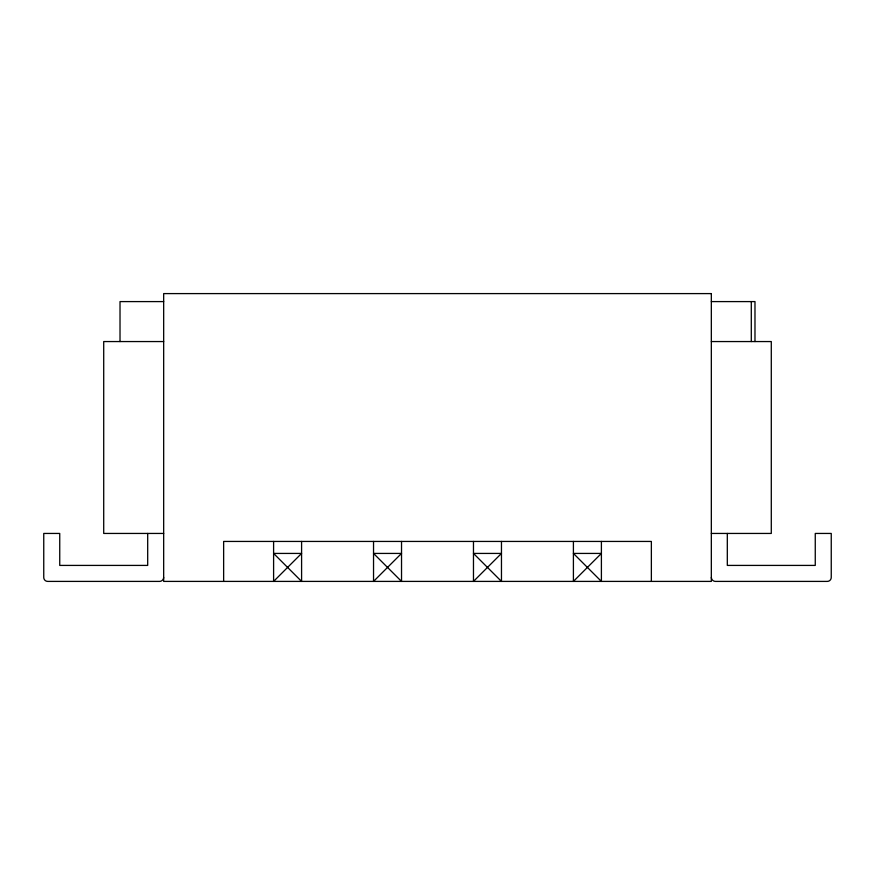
<?xml version="1.0" encoding="UTF-8"?>
<svg xmlns="http://www.w3.org/2000/svg" width="875" height="875" viewBox="0 0 875 875"><rect width="100%" height="100%" fill="white"/><g stroke="black" fill="none" stroke-linecap="round" stroke-linejoin="round"><path stroke-width="1.31" d="M163.669 301.591L120.017 301.591L120.017 341.556M711.331 301.591L754.983 301.591L754.983 341.556M163.669 341.556L103.709 341.556L103.709 533.444L163.669 533.444M711.331 341.556L771.291 341.556L771.291 533.444L711.331 533.444M751.297 301.591L751.297 341.556M727.311 533.444L727.311 565.414L815.259 565.414L815.259 533.444L831.25 533.444L831.25 577.412A3.938 3.938 0 0 1 827.258 581.405L715.323 581.405A4.145 4.145 0 0 1 711.331 577.412M651.361 581.405L651.361 541.439L223.639 541.439L223.639 581.405M601.398 541.439L601.398 581.405L573.409 553.427L601.398 553.427L573.409 581.405L573.409 541.439M501.463 541.439L501.463 581.405L473.473 553.427L501.463 553.427L473.473 581.405L473.473 541.439M401.527 541.439L401.527 581.405L373.537 553.427L401.527 553.427L373.537 581.405L373.537 541.439M301.591 541.439L301.591 581.405L273.602 553.427L301.591 553.427L273.602 581.405L273.602 541.439M147.689 533.444L147.689 565.414L59.741 565.414L59.741 533.444L43.75 533.444L43.75 577.412A3.938 3.938 0 0 0 47.742 581.405L159.677 581.405A4.145 4.145 0 0 0 163.669 577.412M711.331 293.595L163.669 293.595L163.669 581.405L711.331 581.405L711.331 293.595"/></g></svg>
